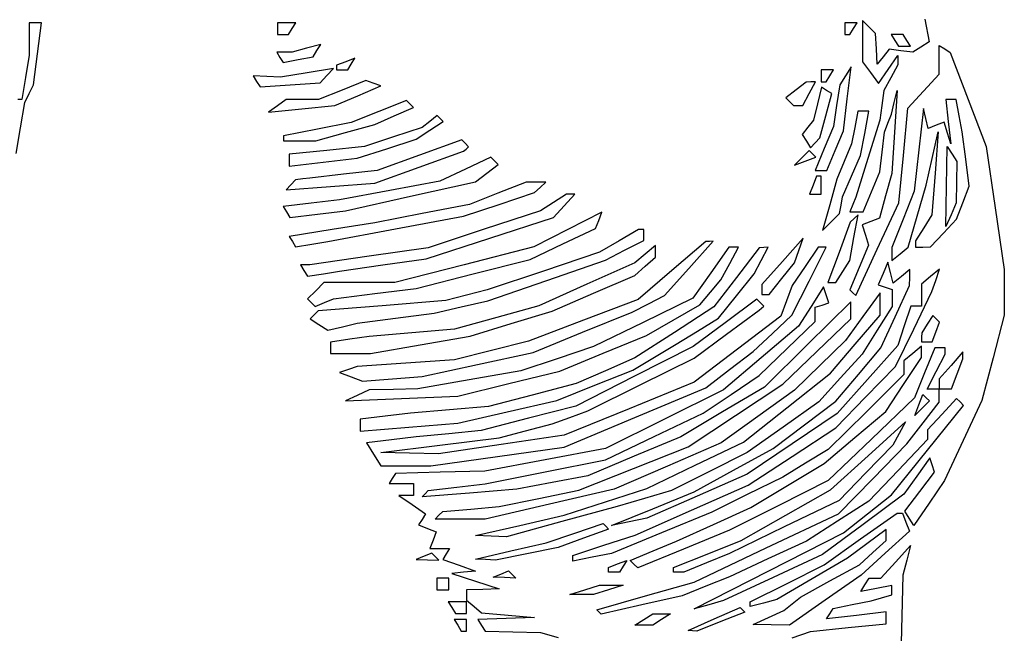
# Model space of a CAD drawing. Extents: x 137 to 489, y 18 to 824.
# Drawn here: x 345.7 to 479, y 104.6 to 187.8 of the extents above; entities that cross this region are included whole.
import ezdxf

# ---------------------------------------------------------------- set-up
doc = ezdxf.new("R2010")
doc.units = 0
doc.layers.add('Vrstva_1', color=7, linetype='CONTINUOUS')

msp = doc.modelspace()

# ---------------------------------------------------------------- linework, layer by layer
at = {"layer": 'Vrstva_1', "color": 7}
for p, q in [((346.959269, 187.408942), (346.950765, 185.208945)), ((347.786816, 187.408942), (346.959269, 187.408942)), ((348.614362, 187.408942), (347.786816, 187.408942)), ((348.079606, 183.208961), (348.614362, 187.408942)), ((381.804236, 187.413165), (380.55702, 187.413165)), ((380.55702, 187.413165), (380.55702, 186.613172)), ((383.051452, 187.413165), (381.804236, 187.413165)), ((382.557005, 186.613172), (383.051452, 187.413165)), ((458.20423, 187.413165), (457.357011, 187.413165)), ((457.357011, 187.413165), (457.357011, 186.613172)), ((459.051449, 187.413165), (458.20423, 187.413165)), ((458.557002, 186.613172), (459.051449, 187.413165)), ((460.645143, 186.847228), (459.765524, 187.726819)), ((459.765524, 187.726819), (459.765524, 184.919726)), ((461.524762, 185.967609), (460.645143, 186.847228)), ((468.199474, 187.90835), (468.776665, 184.831654)), ((380.55702, 186.613172), (380.55702, 185.813178)), ((380.55702, 185.813178), (381.309789, 185.813178)), ((381.309789, 185.813178), (382.062586, 185.813178)), ((382.062586, 185.813178), (382.557005, 186.613172)), ((457.357011, 186.613172), (457.357011, 185.813178)), ((457.357011, 185.813178), (457.709811, 185.813178)), ((457.709811, 185.813178), (458.062583, 185.813178)), ((458.062583, 185.813178), (458.557002, 186.613172)), ((461.645235, 183.874309), (461.524762, 185.967609)), ((464.462589, 185.813178), (463.662595, 185.813178)), ((463.662595, 185.813178), (464.157014, 185.013184)), ((465.262583, 185.813178), (464.462589, 185.813178)), ((465.757002, 185.013184), (465.262583, 185.813178)), ((346.950765, 185.208945), (346.942261, 183.008948)), ((386.407219, 184.465219), (384.482098, 183.950107)), ((385.89395, 183.634724), (386.407219, 184.465219)), ((459.765524, 184.919726), (459.765524, 182.112633)), ((464.157014, 185.013184), (464.651433, 184.213162)), ((464.651433, 184.213162), (465.451427, 184.213162)), ((465.451427, 184.213162), (466.251449, 184.213162)), ((466.251449, 184.213162), (465.757002, 185.013184)), ((467.671181, 184.114658), (466.565726, 183.397691)), ((468.776665, 184.831654), (467.671181, 184.114658)), ((470.165641, 182.370869), (470.165641, 184.301263)), ((470.165641, 184.301263), (470.897575, 183.848882)), ((346.942261, 183.008948), (346.446369, 180.008957)), ((347.54485, 179.008951), (348.079606, 183.208961)), ((381.509802, 183.423685), (380.462598, 183.412346)), ((380.462598, 183.412346), (380.890715, 182.719616)), ((380.890715, 182.719616), (381.318832, 182.026913)), ((382.557005, 183.435024), (381.509802, 183.423685)), ((384.482098, 183.950107), (382.557005, 183.435024)), ((383.349742, 182.415997), (385.380652, 182.804202)), ((385.380652, 182.804202), (385.89395, 183.634724)), ((461.765707, 181.781036), (461.645235, 183.874309)), ((462.565729, 182.80012), (461.765707, 181.781036)), ((463.365723, 183.819203), (462.565729, 182.80012)), ((463.239241, 181.069313), (464.565515, 182.962828)), ((464.96571, 183.608306), (463.365723, 183.819203)), ((464.565515, 182.962828), (464.565515, 182.332233)), ((466.565726, 183.397691), (464.96571, 183.608306)), ((470.897575, 183.848882), (471.629509, 183.396529)), ((471.629509, 183.396529), (474.060472, 177.03051)), ((381.318832, 182.026913), (383.349742, 182.415146)), ((383.349742, 182.415146), (383.349742, 182.415997)), ((389.798561, 182.118416), (388.557014, 181.641997)), ((388.557014, 181.641997), (388.557014, 181.327578)), ((388.557014, 181.327578), (388.557014, 181.013187)), ((391.040107, 182.594835), (389.798561, 182.118416)), ((390.06258, 181.013187), (390.551357, 181.804025)), ((390.551357, 181.804025), (391.040107, 182.594835)), ((458.223364, 181.413241), (457.467392, 180.213222)), ((457.698302, 177.09103), (458.223364, 181.413241)), ((459.765524, 182.112633), (460.83926, 180.64423)), ((464.565515, 181.701638), (463.601792, 179.95422)), ((464.565515, 182.332233), (464.565515, 181.701638)), ((470.165641, 180.440476), (470.165641, 182.370869)), ((346.446369, 180.008957), (345.950504, 177.008967)), ((379.113109, 180.107603), (377.269172, 180.202564)), ((377.269172, 180.202564), (377.731644, 179.454274)), ((380.957017, 180.012643), (379.113109, 180.107603)), ((384.557017, 180.615146), (380.957017, 180.012643)), ((388.157017, 181.217679), (384.557017, 180.615146)), ((386.322661, 179.25874), (387.239839, 180.238195)), ((387.239839, 180.238195), (388.157017, 181.217679)), ((388.557014, 181.013187), (389.309811, 181.013187)), ((389.309811, 181.013187), (390.06258, 181.013187)), ((455.004227, 181.013187), (454.157008, 181.013187)), ((454.157008, 181.013187), (454.157008, 180.213165)), ((454.157008, 180.213165), (454.157008, 179.413172)), ((454.86258, 179.413172), (455.357027, 180.213165)), ((455.851446, 181.013187), (455.004227, 181.013187)), ((455.357027, 180.213165), (455.851446, 181.013187)), ((457.467392, 180.213222), (456.71142, 179.013231)), ((460.83926, 180.64423), (461.912995, 179.175798)), ((461.912995, 179.175798), (463.239241, 181.069313)), ((468.037332, 178.143987), (470.165641, 180.440476)), ((346.944954, 177.808961), (347.54485, 179.008951)), ((377.731644, 179.454274), (378.194145, 178.705956)), ((378.194145, 178.705956), (382.258403, 178.982362)), ((382.258403, 178.982362), (386.322661, 179.25874)), ((392.501934, 179.564854), (389.313298, 178.289036)), ((391.444356, 177.521272), (394.557024, 178.841906)), ((393.529493, 179.20338), (392.501934, 179.564854)), ((394.557024, 178.841906), (393.529493, 179.20338)), ((452.157024, 179.362148), (450.769436, 178.30851)), ((452.785153, 179.38766), (452.157024, 179.362148)), ((452.55702, 177.813184), (453.41331, 179.413172)), ((453.41331, 179.413172), (452.785153, 179.38766)), ((454.203921, 178.678602), (453.670157, 176.445893)), ((454.157008, 179.413172), (454.509808, 179.413172)), ((454.914255, 178.2396), (454.203921, 178.678602)), ((454.509808, 179.413172), (454.86258, 179.413172)), ((456.71142, 179.013231), (456.266296, 176.187713)), ((463.601792, 179.95422), (462.638069, 178.206831)), ((346.345058, 176.608942), (346.944954, 177.808961)), ((389.313298, 178.289036), (386.124633, 177.013162)), ((388.331688, 176.200668), (391.444356, 177.521272)), ((450.769436, 178.30851), (449.381877, 177.254844)), ((451.700731, 176.213169), (452.55702, 177.813184)), ((454.81646, 174.806901), (455.624561, 177.800598)), ((455.624561, 177.800598), (454.914255, 178.2396)), ((462.638069, 178.206831), (462.382101, 176.206819)), ((464.061543, 176.606816), (464.451109, 178.206831)), ((464.451109, 178.206831), (464.084646, 172.606819)), ((465.909024, 175.847499), (468.037332, 178.143987)), ((345.950504, 177.008967), (345.393751, 177.008967)), ((345.772942, 173.156287), (346.345058, 176.608942)), ((380.55702, 176.137994), (379.35703, 175.285502)), ((381.757011, 176.990485), (380.55702, 176.137994)), ((383.940822, 177.001824), (381.757011, 176.990485)), ((383.844359, 175.742164), (388.331688, 176.200668)), ((386.124633, 177.013162), (383.940822, 177.001824)), ((398.031279, 176.87126), (394.294139, 175.382617)), ((398.507471, 176.395068), (398.031279, 176.87126)), ((398.983663, 175.918876), (398.507471, 176.395068)), ((449.381877, 177.254844), (449.902772, 176.73395)), ((449.902772, 176.73395), (450.423666, 176.213055)), ((450.423666, 176.213055), (451.062198, 176.213055)), ((451.062198, 176.213169), (451.700731, 176.213169)), ((451.062198, 176.213055), (451.062198, 176.213169)), ((453.670157, 176.445893), (453.136394, 174.213184)), ((456.266296, 176.187713), (455.8212, 173.362224)), ((457.173269, 172.768847), (457.698302, 177.09103)), ((462.382101, 176.206819), (462.126132, 174.206835)), ((463.67195, 175.006828), (464.061543, 176.606816)), ((471.743745, 177.013956), (471.057619, 177.013956)), ((471.057619, 177.013956), (471.382214, 174.013965)), ((472.429899, 177.013956), (471.743745, 177.013956)), ((472.841972, 174.813959), (472.429899, 177.013956)), ((474.060472, 177.03051), (476.491408, 170.664491)), ((379.35703, 175.285502), (383.844359, 175.743978)), ((383.844359, 175.743978), (383.844359, 175.742164)), ((394.294139, 175.382617), (390.557027, 173.894003)), ((393.757002, 173.637723), (396.370346, 174.778299)), ((396.370346, 174.778299), (398.983663, 175.918876)), ((402.195685, 174.841228), (401.176346, 174.040611)), ((402.601323, 174.435591), (402.195685, 174.841228)), ((454.008331, 171.813175), (454.81646, 174.806901)), ((459.156756, 175.413231), (458.714976, 173.213235)), ((459.892998, 175.413231), (459.156756, 175.413231)), ((460.629269, 175.413231), (459.892998, 175.413231)), ((460.067471, 172.413241), (460.629269, 175.413231)), ((463.21183, 173.806838), (463.67195, 175.006828)), ((465.302891, 169.427169), (465.909024, 175.847499)), ((468.029849, 175.813965), (467.390069, 170.213953)), ((468.343559, 174.458296), (468.029849, 175.813965)), ((473.254072, 172.613962), (472.841972, 174.813959)), ((390.557027, 173.894003), (385.95702, 172.996384)), ((389.757005, 172.53445), (393.757002, 173.637723)), ((401.176346, 174.040611), (400.157008, 173.239994)), ((401.181987, 172.844391), (403.006961, 174.029981)), ((403.006961, 174.029981), (402.601323, 174.435591)), ((453.136394, 174.213184), (452.377843, 173.248214)), ((455.8212, 173.362224), (454.578378, 170.387717)), ((462.126132, 174.206835), (460.498819, 169.006819)), ((462.75171, 172.606819), (463.21183, 173.806838)), ((468.657241, 173.102627), (468.343559, 174.458296)), ((469.737156, 173.517024), (468.657241, 173.102627)), ((470.817071, 173.93142), (469.737156, 173.517024)), ((471.26194, 172.472683), (470.817071, 173.93142)), ((471.382214, 174.013965), (471.706809, 171.013946)), ((345.200825, 169.703631), (345.772942, 173.156287)), ((385.95702, 172.996384), (381.357014, 172.098737)), ((381.357014, 172.098737), (381.357014, 171.755461)), ((385.757008, 171.431178), (389.757005, 172.53445)), ((400.157008, 173.239994), (396.246728, 171.937587)), ((399.357014, 171.658828), (401.181987, 172.844391)), ((452.377843, 173.248214), (451.619263, 172.283272)), ((451.619263, 172.283272), (452.178425, 171.37851)), ((456.054406, 170.091043), (457.173269, 172.768847)), ((458.714976, 173.213235), (458.273169, 171.013238)), ((459.505672, 169.413222), (460.067471, 172.413241)), ((462.425471, 169.90166), (462.75171, 172.606819)), ((464.084646, 172.606819), (463.718154, 167.006835)), ((469.207899, 169.013225), (470.007326, 172.613225)), ((470.007326, 172.613225), (469.589272, 167.013241)), ((471.706809, 171.013946), (471.26194, 172.472683)), ((473.735083, 168.943748), (473.254072, 172.613962)), ((381.357014, 171.755461), (381.357014, 171.412186)), ((381.357014, 171.412186), (383.557011, 171.42069)), ((383.557011, 171.422674), (385.757008, 171.431178)), ((383.557011, 171.42069), (383.557011, 171.422674)), ((392.336447, 170.635181), (387.246728, 170.113748)), ((396.246728, 171.937587), (392.336447, 170.635181)), ((395.357017, 170.352992), (399.357014, 171.658828)), ((405.498274, 171.538639), (399.785669, 169.477994)), ((405.960973, 171.07594), (405.498274, 171.538639)), ((406.423672, 170.613241), (405.960973, 171.07594)), ((452.178425, 171.37851), (452.737616, 170.473776)), ((452.737616, 170.473776), (453.372973, 171.143461)), ((453.372973, 171.143461), (454.008331, 171.813175)), ((458.273169, 171.013238), (457.277499, 168.613228)), ((471.154025, 165.228094), (471.24445, 170.642948)), ((471.24445, 170.642948), (471.888595, 169.628088)), ((476.491408, 170.664491), (477.728532, 162.332986)), ((387.246728, 170.113748), (382.157008, 169.592287)), ((382.157008, 169.592287), (382.157008, 168.792605)), ((391.35702, 169.047156), (395.357017, 170.352992)), ((399.785669, 169.477994), (394.073036, 167.417348)), ((399.757011, 167.840674), (405.75702, 170.001156)), ((405.75702, 170.001156), (406.090346, 170.307184)), ((406.090346, 170.307184), (406.423672, 170.613241)), ((452.530346, 170.10652), (451.543691, 169.112438)), ((452.978192, 169.658674), (452.530346, 170.10652)), ((453.426009, 169.210828), (452.978192, 169.658674)), ((454.578378, 170.387717), (453.335556, 167.413238)), ((454.935543, 167.413238), (456.054406, 170.091043)), ((458.28978, 166.613244), (459.505672, 169.413222)), ((462.099232, 167.196501), (462.425471, 169.90166)), ((464.696759, 163.006838), (465.302891, 169.427169)), ((467.390069, 170.213953), (466.75029, 164.61394)), ((471.888595, 169.628088), (472.53274, 168.613228)), ((382.157008, 168.792605), (382.157008, 167.992951)), ((382.157008, 167.992951), (386.757014, 168.520054)), ((386.757014, 168.520054), (391.35702, 169.047156)), ((409.440529, 169.1964), (405.998759, 167.565628)), ((408.898602, 167.039943), (410.440224, 168.196706)), ((409.940362, 168.696539), (409.440529, 169.1964)), ((410.440224, 168.196706), (409.940362, 168.696539)), ((451.543691, 169.112438), (450.557008, 168.118384)), ((450.557008, 168.118384), (451.991509, 168.66462)), ((451.991509, 168.66462), (453.426009, 169.210828)), ((457.277499, 168.613228), (456.281802, 166.213219)), ((460.498819, 169.006819), (458.871477, 163.806831)), ((468.408444, 165.413225), (469.207899, 169.013225)), ((472.53274, 168.613228), (472.488803, 165.813222)), ((474.216123, 165.273562), (473.735083, 168.943748)), ((389.515039, 166.898324), (384.957014, 166.379301)), ((394.073036, 167.417348), (389.515039, 166.898324)), ((393.757002, 165.680192), (399.757011, 167.840674)), ((405.998759, 167.565628), (402.557017, 165.934885)), ((407.357008, 165.883181), (408.898602, 167.039943)), ((453.335556, 167.413238), (454.13555, 167.413238)), ((454.13555, 167.413238), (454.935543, 167.413238)), ((460.973254, 164.50166), (462.099232, 167.196501)), ((463.718154, 167.006835), (462.899962, 163.965628)), ((469.589272, 167.013241), (469.171219, 161.413228)), ((382.38018, 165.460762), (381.757011, 164.795074)), ((383.00332, 166.12645), (382.38018, 165.460762)), ((383.980167, 166.252876), (383.00332, 166.12645)), ((384.957014, 166.379301), (383.980167, 166.252876)), ((387.75702, 165.237506), (393.757002, 165.680192)), ((402.557017, 165.934885), (395.757014, 164.674375)), ((398.55702, 163.901849), (407.357008, 165.883181)), ((414.216255, 165.813222), (410.38662, 164.305304)), ((415.546639, 165.813222), (414.216255, 165.813222)), ((416.877024, 165.813222), (415.546639, 165.813222)), ((416.117027, 165.111874), (416.877024, 165.813222)), ((453.06771, 165.413225), (452.607222, 164.213235)), ((453.528198, 166.613244), (453.06771, 165.413225)), ((453.842617, 166.613244), (453.528198, 166.613244)), ((454.157008, 166.613244), (453.842617, 166.613244)), ((454.157008, 165.413225), (454.157008, 166.613244)), ((454.157008, 164.213235), (454.157008, 165.413225)), ((456.281802, 166.213219), (455.326696, 162.749225)), ((457.073858, 163.813238), (458.28978, 166.613244)), ((467.176224, 161.222797), (468.408444, 165.413225)), ((472.488803, 165.813222), (472.444866, 163.013244)), ((381.757011, 164.795074), (387.75702, 165.237506)), ((395.757014, 164.674375), (388.957011, 163.413893)), ((410.38662, 164.305304), (406.557014, 162.797357)), ((410.557011, 162.808838), (415.357002, 164.410498)), ((415.357002, 164.410498), (416.117027, 165.111874)), ((419.700728, 164.213235), (417.928876, 163.071694)), ((419.356998, 162.613219), (420.804992, 164.213235)), ((420.25286, 164.213235), (419.700728, 164.213235)), ((420.804992, 164.213235), (420.25286, 164.213235)), ((452.607222, 164.213235), (453.382129, 164.213235)), ((453.382129, 164.213235), (454.157008, 164.213235)), ((459.847276, 161.806819), (460.973254, 164.50166)), ((466.75029, 164.61394), (465.253654, 160.784334)), ((471.0636, 159.813241), (471.154025, 165.228094)), ((473.364482, 163.033569), (474.216123, 165.273562)), ((385.14155, 162.96222), (381.32606, 162.510548)), ((388.957011, 163.413893), (385.14155, 162.96222)), ((389.757005, 161.920545), (398.55702, 163.901849)), ((406.557014, 162.797357), (400.157008, 161.55275)), ((405.75702, 161.207206), (410.557011, 162.808838)), ((417.928876, 163.071694), (416.157024, 161.930183)), ((455.326696, 162.749225), (454.371591, 159.285203)), ((456.663969, 161.577326), (456.868913, 162.695282)), ((456.868913, 162.695282), (457.073858, 163.813238)), ((458.451893, 162.806825), (458.032309, 161.806819)), ((458.871477, 163.806831), (458.451893, 162.806825)), ((461.772482, 156.732208), (464.696759, 163.006838)), ((462.899962, 163.965628), (462.08177, 160.924422)), ((472.444866, 163.013244), (471.754403, 161.413228)), ((472.512813, 160.793546), (473.364482, 163.033569)), ((381.32606, 162.510548), (381.776343, 161.781959)), ((381.776343, 161.781959), (382.226627, 161.053398)), ((382.226627, 161.053398), (385.99183, 161.486957)), ((385.99183, 161.486957), (389.757005, 161.920545)), ((400.157008, 161.55275), (393.757002, 160.308113)), ((416.157024, 161.930183), (408.557027, 159.431981)), ((417.909005, 161.013203), (419.356998, 162.613219)), ((424.483058, 161.751317), (419.869446, 159.406866)), ((424.059364, 160.647222), (424.483058, 161.751317)), ((455.517921, 160.431279), (456.663969, 161.577326)), ((458.032309, 161.806819), (458.939792, 161.806819)), ((458.608422, 158.314734), (459.169257, 161.413228)), ((459.169257, 161.413228), (458.631241, 160.914671)), ((458.939792, 161.806819), (459.847276, 161.806819)), ((469.171219, 161.413228), (468.06412, 159.641376)), ((471.754091, 161.413228), (471.0636, 159.813241)), ((471.754403, 161.413228), (471.754091, 161.413228)), ((477.728532, 162.332986), (478.965628, 154.00148)), ((393.757002, 160.308113), (387.954709, 159.387987)), ((396.557008, 159.497036), (405.75702, 161.207206)), ((409.304608, 158.231565), (417.909005, 161.013203)), ((423.635669, 159.543099), (424.059364, 160.647222)), ((454.371591, 159.285203), (455.517921, 160.431279)), ((458.093225, 160.416113), (456.594094, 156.314665)), ((458.631241, 160.914671), (458.093225, 160.416113)), ((460.899865, 160.470879), (459.717959, 160.017335)), ((459.717959, 160.017335), (460.154806, 158.640945)), ((462.08177, 160.924422), (460.899865, 160.470879)), ((465.253654, 160.784334), (463.757017, 156.954728)), ((465.944003, 157.032369), (467.176224, 161.222797)), ((470.734923, 158.917578), (472.512813, 160.793546)), ((387.954709, 159.387987), (382.152416, 158.46789)), ((387.357024, 157.786866), (396.557008, 159.497036)), ((408.557027, 159.431981), (400.957002, 156.933808)), ((419.869446, 159.406866), (415.255833, 157.062387)), ((419.210135, 157.447701), (423.635669, 159.543099)), ((429.448479, 159.413244), (426.802734, 157.865102)), ((429.802753, 159.413244), (429.448479, 159.413244)), ((430.157027, 159.413244), (429.802753, 159.413244)), ((430.157027, 158.671814), (430.157027, 159.413244)), ((430.157027, 157.930413), (430.157027, 158.671814)), ((460.154806, 158.640945), (460.591654, 157.264526)), ((468.06412, 159.641376), (466.95702, 157.869524)), ((468.957005, 157.041581), (470.734923, 158.917578)), ((382.152416, 158.46789), (382.585748, 157.766769)), ((382.585748, 157.766769), (383.019052, 157.065647)), ((383.019052, 157.065647), (385.188038, 157.426243)), ((385.188038, 157.426243), (387.357024, 157.786866)), ((400.700211, 155.449956), (409.304608, 158.231565)), ((414.784602, 155.352302), (419.210135, 157.447701)), ((426.802734, 157.865102), (424.157017, 156.316989)), ((427.557005, 156.586649), (430.157027, 157.930413)), ((438.557017, 157.79622), (433.971666, 153.871115)), ((436.247887, 154.137798), (439.538769, 157.813228)), ((439.047893, 157.804724), (438.557017, 157.79622)), ((439.538769, 157.813228), (439.047893, 157.804724)), ((451.743307, 158.213225), (448.950161, 155.07995)), ((451.150157, 156.561902), (451.743307, 158.213225)), ((458.047559, 155.216268), (458.608422, 158.314734)), ((466.95702, 157.869524), (466.95702, 157.44138)), ((466.95702, 157.44138), (466.95702, 157.013235)), ((400.957002, 156.933808), (392.957008, 155.788186)), ((415.255833, 157.062387), (405.852378, 154.63783)), ((424.157017, 156.316989), (416.55702, 153.768274)), ((424.957011, 155.242885), (427.557005, 156.586649)), ((430.357011, 156.081798), (428.957008, 154.902359)), ((431.757014, 157.261209), (430.357011, 156.081798)), ((431.757014, 156.461216), (431.757014, 157.261209)), ((431.757014, 155.661222), (431.757014, 156.461216)), ((441.665008, 157.013235), (439.226447, 153.553606)), ((442.331546, 157.013235), (441.665008, 157.013235)), ((441.80297, 154.813238), (442.998113, 157.013235)), ((442.998113, 157.013235), (442.331546, 157.013235)), ((445.757017, 156.921959), (442.706513, 152.918731)), ((446.385146, 156.967597), (445.757017, 156.921959)), ((446.055307, 155.213235), (447.013304, 157.013235)), ((447.013304, 157.013235), (446.385146, 156.967597)), ((450.557008, 154.910551), (451.150157, 156.561902)), ((453.757011, 157.001896), (452.003471, 154.407373)), ((452.524139, 152.400189), (454.829301, 157.013235)), ((454.293156, 157.007565), (453.757011, 157.001896)), ((454.829301, 157.013235), (454.293156, 157.007565)), ((456.594094, 156.314665), (455.094964, 152.213244)), ((458.848233, 150.457578), (461.772482, 156.732208)), ((460.591654, 157.264526), (459.331795, 154.2492)), ((463.757017, 156.954728), (463.757017, 156.086391)), ((463.757017, 155.218054), (464.85051, 156.125565)), ((463.757017, 156.086391), (463.757017, 155.218054)), ((464.85051, 156.124828), (465.944003, 157.032369)), ((464.85051, 156.125565), (464.85051, 156.124828)), ((466.95702, 157.013235), (467.957027, 157.027408)), ((467.957027, 157.027408), (468.957005, 157.041581)), ((384.957014, 154.642535), (384.309808, 154.628362)), ((392.957008, 155.788186), (384.957014, 154.642535)), ((394.828611, 154.614671), (400.700211, 155.449956)), ((405.852378, 154.63783), (396.448894, 152.213244)), ((407.070794, 153.393307), (414.784602, 155.352302)), ((417.008438, 152.498154), (424.957011, 155.242885)), ((428.957008, 154.902359), (422.451439, 151.986756)), ((430.357011, 154.430277), (431.757014, 155.661222)), ((440.607855, 152.613241), (441.80297, 154.813238)), ((445.09731, 153.413235), (446.055307, 155.213235)), ((448.950161, 155.07995), (446.157014, 151.946646)), ((448.841877, 152.76189), (450.557008, 154.910551)), ((457.109858, 153.714756), (458.047559, 155.216268)), ((463.213672, 155.006816), (462.545943, 153.454791)), ((463.556721, 153.56435), (463.213672, 155.006816)), ((384.309808, 154.628362), (383.662602, 154.614189)), ((383.662602, 154.614189), (384.140835, 153.840387)), ((384.140835, 153.840387), (384.619068, 153.066614)), ((384.619068, 153.066614), (386.788025, 153.423496)), ((386.788025, 153.422532), (388.957011, 153.779414)), ((386.788025, 153.423496), (386.788025, 153.422532)), ((388.957011, 153.779414), (394.828611, 154.614671)), ((399.357014, 151.434312), (407.070794, 153.393307)), ((416.55702, 153.768274), (408.957024, 151.219559)), ((428.957008, 153.199361), (430.357011, 154.430277)), ((433.971666, 153.871115), (429.386343, 149.946009)), ((432.957005, 150.46234), (436.247887, 154.137798)), ((439.226447, 153.553606), (436.787858, 150.093978)), ((442.693304, 150.413272), (445.09731, 153.413235)), ((452.003471, 154.407373), (450.249959, 151.812822)), ((456.172129, 152.213244), (457.109858, 153.714756)), ((459.331795, 154.2492), (458.071909, 151.233902)), ((462.545943, 153.454791), (461.878214, 151.902765)), ((463.899742, 152.121855), (463.556721, 153.56435)), ((466.166069, 154.002728), (465.032891, 153.062306)), ((466.157565, 152.904784), (466.166069, 154.002728)), ((470.201329, 154.033143), (468.983027, 153.022025)), ((469.686784, 152.519981), (470.201329, 154.033143)), ((478.965628, 154.00148), (478.951455, 150.904148)), ((386.842734, 152.213244), (385.737959, 151.108469)), ((391.645814, 152.213244), (386.842734, 152.213244)), ((396.448894, 152.213244), (391.645814, 152.213244)), ((409.059836, 149.753395), (417.008438, 152.498154)), ((422.451439, 151.986756), (415.945843, 149.071181)), ((423.357024, 150.78342), (428.957008, 153.199361)), ((439.182425, 150.916224), (440.607855, 152.613241)), ((442.706513, 152.918731), (439.656038, 148.915502)), ((447.126746, 150.613228), (448.841877, 152.76189)), ((450.219005, 147.787172), (452.524139, 152.400189)), ((455.094964, 152.213244), (455.633546, 152.213244)), ((455.633546, 152.213244), (456.172129, 152.213244)), ((465.032891, 153.062306), (463.899742, 152.121855)), ((466.149061, 151.806813), (466.157565, 152.904784)), ((468.983027, 153.022025), (467.764696, 152.010907)), ((467.764696, 152.010907), (467.764696, 150.508885)), ((469.172239, 151.006819), (469.686784, 152.519981)), ((385.737959, 151.108469), (384.633213, 150.003723)), ((388.157017, 150.040545), (393.757002, 150.737443)), ((393.757002, 150.737443), (399.357014, 151.434312)), ((408.957024, 151.219559), (406.157017, 150.498737)), ((417.757011, 148.367509), (423.357024, 150.78342)), ((437.757024, 149.219206), (439.182425, 150.916224)), ((446.157014, 151.946646), (446.157014, 151.279937)), ((446.157014, 151.279937), (446.157014, 150.613228)), ((450.249959, 151.812822), (449.476866, 149.753764)), ((454.483304, 151.658079), (452.795754, 148.992775)), ((454.845175, 150.572438), (454.483304, 151.658079)), ((458.071909, 151.233902), (458.460057, 150.845726)), ((458.460057, 150.845726), (458.848233, 150.457578)), ((462.167065, 150.84686), (459.821339, 147.608674)), ((461.878214, 151.902765), (462.822123, 151.588148)), ((462.161395, 149.326809), (462.167065, 150.84686)), ((462.822123, 151.588148), (463.76606, 151.273502)), ((463.76606, 151.273502), (463.76606, 150.124252)), ((464.189953, 147.598753), (466.149061, 151.806813)), ((466.695354, 145.934079), (469.172239, 151.006819)), ((478.951455, 150.904148), (478.937282, 147.806816)), ((384.633213, 150.003723), (385.153313, 149.483594)), ((385.153313, 149.483594), (385.673443, 148.963465)), ((385.673443, 148.963465), (386.915244, 149.502019)), ((386.915244, 149.502019), (388.157017, 150.040545)), ((403.357011, 149.777915), (394.711937, 149.083824)), ((406.157017, 150.498737), (403.357011, 149.777915)), ((405.408444, 148.92395), (409.059836, 149.753395)), ((429.386343, 149.946009), (421.971676, 147.113972)), ((428.600211, 148.194482), (430.778608, 149.328425)), ((436.787858, 150.093978), (430.072441, 146.821748)), ((430.778608, 149.328425), (432.957005, 150.46234)), ((440.289298, 147.41331), (442.693304, 150.413272)), ((445.481348, 149.955392), (441.164154, 146.766076)), ((445.952523, 149.484217), (445.481348, 149.955392)), ((446.423669, 149.013043), (445.952523, 149.484217)), ((446.157014, 150.613228), (446.64188, 150.613228)), ((446.64188, 150.613228), (447.126746, 150.613228)), ((449.476866, 149.753764), (448.703802, 147.694706)), ((458.167068, 149.601231), (452.322652, 143.832161)), ((454.287061, 149.180117), (455.207074, 149.486797)), ((455.207074, 149.486797), (454.845175, 150.572438)), ((458.167068, 148.452038), (458.167068, 149.601231)), ((462.155726, 147.806787), (462.161395, 149.326809)), ((463.76606, 150.124252), (463.76606, 148.97503)), ((467.764696, 150.508885), (467.764696, 149.006835)), ((386.066835, 148.389732), (385.535083, 147.857981)), ((394.711937, 149.083824), (386.066835, 148.389732)), ((396.557008, 147.406167), (401.757024, 148.094504)), ((401.757024, 148.094504), (405.408444, 148.92395)), ((415.945843, 149.071181), (410.237291, 147.48925)), ((412.193934, 146.666013), (417.757011, 148.367509)), ((421.877707, 145.484334), (428.600211, 148.194482)), ((434.133468, 147.143594), (437.757024, 149.219206)), ((439.656038, 148.915502), (434.306523, 145.474072)), ((441.357024, 145.228195), (445.757017, 148.469924)), ((445.757017, 148.469924), (446.090343, 148.741483)), ((446.090343, 148.741483), (446.423669, 149.013043)), ((452.795754, 148.992775), (451.108176, 146.327471)), ((453.367077, 148.873465), (454.287061, 149.180117)), ((453.367077, 147.910054), (453.367077, 148.873465)), ((458.167068, 147.302844), (458.167068, 148.452038)), ((463.76606, 148.97503), (461.737587, 145.761704)), ((466.288781, 149.006835), (465.411912, 146.349893)), ((467.026753, 149.006835), (466.288781, 149.006835)), ((467.764696, 149.006835), (467.026753, 149.006835)), ((385.535083, 147.857981), (385.003361, 147.32623)), ((385.003361, 147.32623), (386.180192, 146.550784)), ((389.357008, 146.246598), (391.35702, 146.71783)), ((391.35702, 146.71783), (396.557008, 147.406167)), ((410.237291, 147.48925), (404.52874, 145.90732)), ((406.630828, 144.964545), (412.193934, 146.666013)), ((421.971676, 147.113972), (414.557008, 144.281962)), ((430.072441, 146.821748), (423.357024, 143.549518)), ((430.509912, 145.068009), (434.133468, 147.143594)), ((441.164154, 146.766076), (436.846932, 143.576759)), ((437.423159, 145.642224), (440.289298, 147.41331)), ((448.703802, 147.694706), (442.830387, 143.209956)), ((447.588, 145.339739), (450.219005, 147.787172)), ((449.567065, 143.289014), (453.367077, 146.946643)), ((453.367077, 146.946643), (453.367077, 147.910054)), ((453.567061, 142.892135), (458.167068, 147.302844)), ((459.821339, 147.608674), (457.475613, 144.370488)), ((458.792504, 143.882589), (462.155726, 147.806787)), ((462.230816, 143.390665), (464.189953, 147.598753)), ((469.270006, 147.766904), (468.52577, 146.590072)), ((469.732337, 147.304573), (469.270006, 147.766904)), ((469.690243, 145.527732), (470.194668, 146.842243)), ((470.194668, 146.842243), (469.732337, 147.304573)), ((478.937282, 147.806816), (477.436082, 142.02754)), ((386.180192, 146.550784), (387.357024, 145.775367)), ((387.357024, 145.775367), (389.357008, 146.246598)), ((398.74286, 145.423417), (392.957008, 144.939487)), ((404.52874, 145.90732), (398.74286, 145.423417)), ((415.155203, 142.774186), (421.877707, 145.484334)), ((434.306523, 145.474072), (428.957008, 142.032614)), ((434.55702, 143.871109), (437.423159, 145.642224)), ((444.957024, 142.892277), (447.588, 145.339739)), ((451.108176, 146.327471), (446.037619, 142.014614)), ((461.737587, 145.761704), (459.709087, 142.548378)), ((464.218469, 140.86131), (466.695354, 145.934079)), ((465.411912, 146.349893), (464.535043, 143.692951)), ((467.781506, 145.413241), (467.770167, 144.813231)), ((468.52577, 146.590072), (467.781506, 145.413241)), ((469.185817, 144.213222), (469.690243, 145.527732)), ((390.357014, 144.540113), (387.75702, 144.14074)), ((387.75702, 144.14074), (387.75702, 143.376973)), ((392.957008, 144.939487), (390.357014, 144.540113)), ((399.889134, 143.788876), (406.630828, 144.964545)), ((414.557008, 144.281962), (409.53977, 143.019836)), ((424.64554, 142.649745), (430.509912, 145.068009)), ((436.957002, 141.986438), (441.357024, 145.228195)), ((457.475613, 144.370488), (454.021342, 141.01492)), ((467.770167, 144.813231), (467.758828, 144.213222)), ((467.758828, 144.213222), (468.47143, 144.213222)), ((468.47143, 144.213222), (469.185817, 144.213222)), ((387.75702, 143.376973), (387.75702, 142.613235)), ((393.147439, 142.613235), (399.889134, 143.788876)), ((409.53977, 143.019836), (404.522532, 141.75771)), ((407.656091, 141.129865), (415.155203, 142.774186)), ((423.357024, 143.549518), (418.434548, 141.898989)), ((418.781169, 140.231452), (424.64554, 142.649745)), ((436.846932, 143.576759), (428.901987, 139.53685)), ((431.607742, 142.11737), (434.55702, 143.871109)), ((442.830387, 143.209956), (436.957002, 138.725206)), ((441.745455, 140.434781), (444.957024, 142.892277)), ((445.767052, 139.631386), (449.567065, 143.289014)), ((452.322652, 143.832161), (446.478236, 138.06309)), ((448.967055, 138.481427), (453.567061, 142.892135)), ((455.429254, 139.958391), (458.792504, 143.882589)), ((459.202677, 139.768016), (462.230816, 143.390665)), ((464.535043, 143.692951), (460.443855, 139.102724)), ((467.764696, 143.602753), (466.564706, 142.606828)), ((467.764696, 142.841934), (467.764696, 143.602753)), ((467.764696, 142.081143), (467.764696, 142.841934)), ((469.538419, 143.406822), (468.179348, 140.010151)), ((470.251559, 143.406822), (469.538419, 143.406822)), ((470.964699, 143.406822), (470.251559, 143.406822)), ((470.964699, 142.967112), (470.964699, 143.406822)), ((470.964699, 142.527373), (470.964699, 142.967112)), ((473.357027, 142.858063), (471.757011, 141.013247)), ((473.357027, 142.38771), (473.357027, 142.858063)), ((387.75702, 142.613235), (390.45223, 142.613235)), ((390.45223, 142.613235), (393.147439, 142.613235)), ((397.939776, 141.316809), (391.35702, 140.875909)), ((404.522532, 141.75771), (397.939776, 141.316809)), ((418.434548, 141.898989), (413.512044, 140.24846)), ((428.957008, 142.032614), (424.968718, 140.284545)), ((428.658463, 140.363603), (431.607742, 142.11737)), ((429.757002, 138.416173), (436.957002, 141.986438)), ((446.037619, 142.014614), (440.967061, 137.701786)), ((459.709087, 142.548378), (456.778375, 139.304409)), ((465.339317, 138.419461), (467.764696, 142.081143)), ((466.564706, 142.606828), (465.364715, 141.610904)), ((465.364715, 141.610904), (465.364715, 140.685761)), ((469.744157, 140.167106), (470.964699, 142.527373)), ((472.576819, 139.865301), (473.357027, 141.917386)), ((473.357027, 141.917386), (473.357027, 142.38771)), ((477.436082, 142.02754), (475.93491, 136.248265)), ((390.157002, 140.457317), (388.957011, 140.038696)), ((388.957011, 140.038696), (390.518362, 139.457509)), ((391.35702, 140.875909), (390.157002, 140.457317)), ((400.157008, 139.485543), (407.656091, 141.129865)), ((413.512044, 140.24846), (406.529745, 139.030838)), ((411.869083, 138.543959), (418.781169, 140.231452)), ((424.968718, 140.284545), (420.980428, 138.536476)), ((423.516813, 138.306643), (428.658463, 140.363603)), ((438.533887, 137.977257), (441.745455, 140.434781)), ((454.021342, 141.01492), (450.567071, 137.659323)), ((460.1916, 136.710482), (464.218469, 140.86131)), ((465.364715, 140.685761), (465.364715, 139.760589)), ((468.179348, 140.010151), (466.820277, 136.61348)), ((468.523616, 137.806838), (469.744157, 140.167106)), ((471.757011, 141.013247), (470.157024, 139.168403)), ((390.518362, 139.457509), (392.079685, 138.876321)), ((392.079685, 138.876321), (396.118346, 139.179543)), ((396.118346, 139.182321), (400.157008, 139.485543)), ((396.118346, 139.179543), (396.118346, 139.182321)), ((406.529745, 139.030838), (399.547417, 137.813244)), ((428.901987, 139.53685), (420.957014, 135.49697)), ((436.957002, 138.725206), (428.157014, 135.131386)), ((441.97458, 137.085817), (445.767052, 139.631386)), ((449.538123, 135.276945), (455.429254, 139.958391)), ((456.778375, 139.304409), (453.847635, 136.060441)), ((456.17451, 136.145367), (459.202677, 139.768016)), ((460.443855, 139.102724), (456.352639, 134.512498)), ((465.364715, 139.760589), (460.244296, 134.685723)), ((470.157024, 139.168403), (470.157024, 138.490838)), ((471.796611, 137.813244), (472.576819, 139.865301)), ((392.957008, 137.700992), (391.35702, 136.950406)), ((396.252227, 137.757118), (392.957008, 137.700992)), ((399.547417, 137.813244), (396.252227, 137.757118)), ((404.957027, 136.856466), (411.869083, 138.543959)), ((420.980428, 138.536476), (415.06098, 136.986038)), ((418.375162, 136.249654), (423.516813, 138.306643)), ((422.557002, 134.845937), (429.757002, 138.416173)), ((428.945443, 133.949622), (438.533887, 137.977257)), ((440.967061, 137.701786), (432.967068, 133.734274)), ((446.478236, 138.06309), (440.821672, 134.702617)), ((442.567077, 134.237254), (448.967055, 138.481427)), ((450.567071, 137.659323), (445.604173, 134.089313)), ((462.913937, 134.757808), (465.339317, 138.419461)), ((469.344161, 137.806838), (468.523616, 137.806838)), ((470.164706, 137.806838), (469.344161, 137.806838)), ((470.157024, 138.490838), (470.157024, 137.813244)), ((470.157024, 137.813244), (470.976803, 137.813244)), ((470.164706, 136.916617), (470.164706, 137.806838)), ((470.976803, 137.813244), (471.796611, 137.813244)), ((391.35702, 136.950406), (389.757005, 136.19982)), ((389.757005, 136.19982), (397.357002, 136.528243)), ((397.357002, 136.528044), (404.957027, 136.856466)), ((397.357002, 136.528243), (397.357002, 136.528044)), ((415.06098, 136.986038), (409.141502, 135.435572)), ((411.666066, 134.719512), (418.375162, 136.249654)), ((438.182107, 134.540277), (441.97458, 137.085817)), ((453.847635, 136.060441), (449.006854, 132.627969)), ((451.91571, 132.960444), (456.17451, 136.145367)), ((456.164702, 132.559625), (460.1916, 136.710482)), ((466.820277, 136.61348), (460.973027, 131.010151)), ((467.408381, 135.647093), (467.954617, 137.081594)), ((468.85028, 136.185931), (467.856227, 135.199247)), ((467.954617, 137.081594), (468.402463, 136.633748)), ((467.964709, 133.211197), (470.164706, 136.026425)), ((468.402463, 136.633748), (468.85028, 136.185931)), ((470.164706, 136.026425), (470.164706, 136.916617)), ((472.508419, 136.529773), (470.536554, 134.403222)), ((472.97486, 136.063361), (472.508419, 136.529773)), ((473.441272, 135.59692), (472.97486, 136.063361)), ((475.93491, 136.248265), (473.408079, 130.827543)), ((403.849247, 134.988718), (398.55702, 134.541836)), ((409.141502, 135.435572), (403.849247, 134.988718)), ((404.957027, 133.189342), (411.666066, 134.719512)), ((420.957014, 135.49697), (414.557008, 133.840233)), ((428.157014, 135.131386), (419.357027, 131.537565)), ((420.15702, 133.966913), (422.557002, 134.845937)), ((440.821672, 134.702617), (435.165109, 131.342088)), ((443.646992, 130.595471), (449.538123, 135.276945)), ((460.244296, 134.685723), (455.123906, 129.610828)), ((458.739326, 131.23063), (462.913937, 134.757808)), ((466.862173, 134.212592), (467.408381, 135.647093)), ((467.856227, 135.199247), (466.862173, 134.212592)), ((468.57308, 129.545405), (473.441272, 135.59692)), ((395.157005, 134.128431), (391.757017, 133.715055)), ((391.757017, 133.715055), (391.757017, 132.90908)), ((398.55702, 134.541836), (395.157005, 134.128431)), ((414.557008, 133.840233), (408.157002, 132.183524)), ((417.757011, 133.08789), (420.15702, 133.966913)), ((419.357027, 129.921987), (428.945443, 133.949622)), ((432.967068, 133.734274), (424.967074, 129.766734)), ((431.574605, 131.384126), (438.182107, 134.540277)), ((436.167071, 129.99308), (442.567077, 134.237254)), ((445.604173, 134.089313), (440.641304, 130.519304)), ((456.352639, 134.512498), (450.258661, 130.397924)), ((460.51869, 128.768145), (465.605518, 133.371468)), ((465.605518, 133.371468), (464.733893, 131.791918)), ((470.536554, 134.403222), (468.56469, 132.276671)), ((391.757017, 132.90908), (391.757017, 132.103134)), ((391.757017, 132.103134), (398.357008, 132.646309)), ((398.357008, 132.646309), (404.957027, 133.189342)), ((408.157002, 132.183524), (403.757008, 131.761474)), ((410.557011, 131.176346), (414.157011, 132.132132)), ((414.157011, 132.132132), (417.757011, 133.08789)), ((449.006854, 132.627969), (444.166072, 129.195468)), ((447.65691, 129.775521), (451.91571, 132.960444)), ((450.231307, 128.678343), (456.164702, 132.559625)), ((465.764712, 130.39594), (467.964709, 133.211197)), ((468.56469, 132.276671), (468.56469, 131.616652)), ((395.978797, 130.930498), (392.600608, 130.521543)), ((399.357014, 131.339424), (395.978797, 130.930498)), ((403.757008, 131.761474), (399.357014, 131.339424)), ((402.557017, 130.184447), (410.557011, 131.176346)), ((419.357027, 131.537565), (410.854337, 130.275184)), ((424.967074, 128.228003), (431.574605, 131.384126)), ((435.165109, 131.342088), (428.866101, 128.702721)), ((454.564715, 127.703452), (458.739326, 131.23063)), ((460.973027, 131.010151), (455.125805, 125.406822)), ((464.733893, 131.791918), (463.862239, 130.212369)), ((468.56469, 130.956661), (464.586491, 126.785735)), ((468.56469, 131.616652), (468.56469, 130.956661)), ((473.408079, 130.827543), (470.881247, 125.406822)), ((392.600608, 130.521543), (393.571247, 128.967307)), ((394.557024, 129.192548), (402.557017, 130.184447)), ((410.854337, 130.275184), (402.351676, 129.012831)), ((410.329502, 128.6676), (419.357027, 129.921987)), ((424.967074, 129.766734), (416.792721, 128.229449)), ((428.752942, 127.05395), (436.167071, 129.99308)), ((440.641304, 130.519304), (433.384299, 127.37177)), ((437.106529, 127.47515), (443.646992, 130.595471)), ((442.310797, 126.833244), (447.65691, 129.775521)), ((450.258661, 130.397924), (444.164712, 126.28338)), ((455.123906, 129.610828), (452.04429, 127.747474)), ((463.862239, 130.212369), (460.225928, 126.458447)), ((461.145317, 125.653918), (465.764712, 130.39594)), ((463.704888, 123.49389), (468.57308, 129.545405)), ((393.571247, 128.967307), (394.541887, 127.413043)), ((398.45435, 129.10269), (394.557024, 129.192548)), ((402.351676, 129.012831), (398.45435, 129.10269)), ((401.302006, 127.413241), (410.329502, 128.6676)), ((416.792721, 128.229449), (408.618369, 126.692192)), ((416.824157, 126.607748), (424.967074, 128.228003)), ((428.866101, 128.702721), (422.567065, 126.063326)), ((444.166072, 129.195468), (439.028702, 126.620306)), ((444.297883, 124.797061), (450.231307, 128.678343)), ((455.431861, 124.164822), (460.51869, 128.768145)), ((468.871909, 128.485247), (467.117121, 126.020891)), ((469.193556, 127.52022), (468.871909, 128.485247)), ((394.541887, 127.413043), (397.921946, 127.413043)), ((397.921946, 127.413241), (401.302006, 127.413241)), ((397.921946, 127.413043), (397.921946, 127.413241)), ((408.618369, 126.692192), (402.567335, 126.532035)), ((421.338841, 124.114819), (428.752942, 127.05395)), ((433.384299, 127.37177), (426.127294, 124.224236)), ((430.566066, 124.3548), (437.106529, 127.47515)), ((436.964712, 123.890967), (442.310797, 126.833244)), ((452.04429, 127.747474), (448.964702, 125.88412)), ((449.615027, 124.727783), (454.564715, 127.703452)), ((464.586491, 126.785735), (460.608293, 122.614838)), ((469.515232, 126.555222), (469.193556, 127.52022)), ((396.094479, 125.689323), (395.672655, 125.006797)), ((396.516302, 126.371877), (396.094479, 125.689323)), ((402.567335, 126.532035), (396.516302, 126.371877)), ((408.681213, 124.987521), (416.824157, 126.607748)), ((422.567065, 126.063326), (417.767074, 125.160718)), ((439.028702, 126.620306), (433.891361, 124.045115)), ((444.164712, 126.28338), (437.364709, 123.296485)), ((448.964702, 125.88412), (444.164712, 123.511521)), ((455.125805, 125.406822), (448.445254, 122.048872)), ((456.525921, 120.911896), (461.145317, 125.653918)), ((460.225928, 126.458447), (456.589616, 122.704526)), ((467.117121, 126.020891), (465.362362, 123.556535)), ((467.506148, 123.921156), (469.515232, 126.555222)), ((470.881247, 125.406822), (468.790923, 122.373269)), ((395.672655, 125.006797), (397.319839, 125.006797)), ((397.319839, 125.006797), (398.967052, 125.006797)), ((398.967052, 125.006797), (398.967052, 124.206775)), ((398.967052, 124.206775), (398.967052, 123.406781)), ((400.570923, 123.636217), (400.974775, 124.081172)), ((400.974775, 124.081172), (404.827994, 124.534318)), ((404.827994, 124.534318), (408.681213, 124.987521)), ((412.967055, 124.258139), (406.567077, 123.724715)), ((417.767074, 125.160718), (412.967055, 124.258139)), ((415.952957, 122.996665), (421.338841, 124.114819)), ((426.127294, 124.224236), (417.404976, 122.215521)), ((424.966054, 122.544425), (430.566066, 124.3548)), ((433.891361, 124.045115), (430.228715, 122.983002)), ((436.631301, 121.415924), (444.297883, 124.797061)), ((444.665339, 121.752113), (449.615027, 124.727783)), ((449.394463, 120.725263), (455.431861, 124.164822)), ((397.989071, 123.406781), (397.011061, 123.406781)), ((397.011061, 123.406781), (398.802444, 122.152054)), ((398.967052, 123.406781), (397.989071, 123.406781)), ((406.567077, 123.724715), (400.167071, 123.191263)), ((400.167071, 123.191263), (400.570923, 123.636217)), ((410.567074, 121.878482), (415.952957, 122.996665)), ((430.228715, 122.983002), (426.566069, 121.920917)), ((437.364709, 123.296485), (430.564706, 120.309591)), ((431.364699, 121.606129), (436.964712, 123.890967)), ((444.164712, 123.511521), (439.364693, 121.138923)), ((456.589616, 122.704526), (449.173332, 119.125616)), ((465.362362, 123.556535), (459.850932, 119.470734)), ((460.451367, 120.917055), (463.704888, 123.49389)), ((465.497065, 121.287118), (467.506148, 123.921156)), ((398.802444, 122.152054), (400.593827, 120.897326)), ((402.924614, 121.23102), (406.745858, 121.554765)), ((406.745858, 121.554765), (410.567074, 121.878482)), ((417.404976, 122.215521), (408.68263, 120.206778)), ((426.566069, 121.920917), (419.077616, 119.863871)), ((419.366069, 120.734022), (424.966054, 122.544425)), ((425.764715, 119.32132), (431.364699, 121.606129)), ((428.964718, 118.034787), (436.631301, 121.415924)), ((439.61502, 119.468041), (444.665339, 121.752113)), ((448.445254, 122.048872), (441.764702, 118.690894)), ((460.608293, 122.614838), (456.386485, 119.915433)), ((468.790923, 122.373269), (466.700598, 119.339717)), ((400.129739, 120.1464), (399.66565, 119.395474)), ((400.593827, 120.897326), (400.129739, 120.1464)), ((401.9004, 120.206778), (402.412507, 120.718913)), ((405.291515, 120.206778), (401.9004, 120.206778)), ((402.412507, 120.718913), (402.924614, 121.23102)), ((408.68263, 120.206778), (405.291515, 120.206778)), ((413.36606, 119.342976), (419.366069, 120.734022)), ((430.564706, 120.309591), (428.164696, 119.815455)), ((439.364693, 121.138923), (432.564718, 118.347279)), ((443.357036, 117.285704), (449.394463, 120.725263)), ((446.745317, 116.291169), (456.525921, 120.911896)), ((457.197874, 118.340249), (460.451367, 120.917055)), ((459.5004, 117.506494), (464.443767, 121.012186)), ((464.443767, 121.012186), (464.814822, 121.012186)), ((464.814822, 121.012186), (465.185849, 121.012186)), ((465.185849, 121.012186), (465.653395, 119.793798)), ((466.098832, 120.313417), (465.497065, 121.287118)), ((466.700598, 119.339717), (466.098832, 120.313417)), ((399.66565, 119.395474), (400.865839, 118.934929)), ((400.865839, 118.934929), (402.066028, 118.474384)), ((407.366079, 117.951959), (413.36606, 119.342976)), ((419.077616, 119.863871), (411.589191, 117.806825)), ((420.796006, 118.289424), (424.634995, 119.601156)), ((425.392724, 118.843427), (421.974879, 117.58989)), ((424.634995, 119.601156), (425.013846, 119.222306)), ((425.013846, 119.222306), (425.392724, 118.843427)), ((428.164696, 119.815455), (425.764715, 119.32132)), ((434.564702, 117.183997), (439.61502, 119.468041)), ((441.764702, 118.690894), (435.547077, 116.133137)), ((449.173332, 119.125616), (441.757049, 115.546706)), ((456.386485, 119.915433), (452.164706, 117.216057)), ((459.850932, 119.470734), (454.339474, 115.384932)), ((462.957052, 118.802069), (460.35703, 116.842592)), ((462.957052, 118.04658), (462.957052, 118.802069)), ((465.653395, 119.793798), (466.120942, 118.575383)), ((401.630967, 117.340583), (401.195877, 116.206781)), ((402.066028, 118.474384), (401.630967, 117.340583)), ((409.477606, 117.879392), (407.366079, 117.951959)), ((411.589191, 117.806825), (409.477606, 117.879392)), ((416.957046, 116.977663), (420.796006, 118.289424)), ((421.974879, 117.58989), (418.557033, 116.336353)), ((424.764709, 116.656498), (428.964718, 118.034787)), ((432.564718, 118.347279), (425.764715, 115.555635)), ((447.081279, 113.184539), (457.197874, 118.340249)), ((454.557033, 114.000831), (459.5004, 117.506494)), ((466.120942, 118.575383), (462.846614, 115.593789)), ((462.957052, 117.29109), (462.957052, 118.04658)), ((401.195877, 116.206781), (402.528699, 116.206781)), ((402.528699, 116.206781), (403.861493, 116.206781)), ((403.861493, 116.206781), (403.40931, 115.475102)), ((412.157055, 115.883688), (416.957046, 116.977663)), ((418.557033, 116.336353), (414.317679, 115.474394)), ((420.564699, 115.278236), (424.764709, 116.656498)), ((435.547077, 116.133137), (429.329452, 113.575408)), ((431.441858, 115.884907), (434.564702, 117.183997)), ((436.964712, 111.670441), (446.745317, 116.291169)), ((438.75703, 115.45611), (443.357036, 117.285704)), ((452.164706, 117.216057), (446.96469, 114.804142)), ((460.35703, 116.842592), (457.757036, 114.883115)), ((461.157052, 115.652466), (462.957052, 117.29109)), ((464.261924, 114.411997), (466.287392, 116.611994)), ((466.287392, 116.611994), (465.762643, 114.611981)), ((400.407024, 115.159635), (399.357014, 114.739483)), ((399.357014, 114.739483), (400.890359, 114.676271)), ((401.457005, 115.579814), (400.407024, 115.159635)), ((400.890359, 114.676384), (402.423676, 114.613172)), ((400.890359, 114.676271), (400.890359, 114.676384)), ((401.94034, 115.096507), (401.457005, 115.579814)), ((402.423676, 114.613172), (401.94034, 115.096507)), ((403.40931, 115.475102), (402.957099, 114.743452)), ((402.957099, 114.743452), (405.162085, 113.938271)), ((407.357036, 114.789685), (412.157055, 115.883688)), ((408.717666, 114.700961), (407.357036, 114.789685)), ((410.078296, 114.612435), (408.717666, 114.700961)), ((414.317679, 115.474394), (410.078296, 114.612435)), ((420.564699, 114.878976), (420.564699, 115.278236)), ((423.164693, 115.017676), (420.564699, 114.479688)), ((420.564699, 114.479688), (420.564699, 114.878976)), ((425.764715, 115.555635), (423.164693, 115.017676)), ((428.319043, 114.585817), (431.441858, 115.884907)), ((434.157052, 113.626517), (438.75703, 115.45611)), ((441.757049, 115.546706), (438.659348, 114.279534)), ((446.96469, 114.804142), (441.764702, 112.392227)), ((454.339474, 115.384932), (447.652091, 112.283802)), ((457.757036, 114.883115), (452.957046, 112.091811)), ((459.357052, 114.013871), (461.157052, 115.652466)), ((462.846614, 115.593789), (459.572315, 112.612167)), ((405.162085, 113.938271), (407.367071, 113.13309)), ((425.357036, 113.641172), (426.598583, 114.117591)), ((425.357036, 113.326753), (425.357036, 113.641172)), ((425.357036, 113.012362), (425.357036, 113.326753)), ((426.598583, 114.117591), (427.840157, 114.594038)), ((427.35138, 113.8032), (426.86263, 113.012362)), ((427.840157, 114.594038), (427.35138, 113.8032)), ((428.824261, 114.080627), (428.319043, 114.585817)), ((429.329452, 113.575408), (428.824261, 114.080627)), ((434.157052, 113.319439), (434.157052, 113.626517)), ((434.157052, 113.012362), (434.157052, 113.319439)), ((438.659348, 114.279534), (435.561647, 113.012362)), ((449.55703, 111.494976), (454.557033, 114.000831)), ((455.357055, 111.829351), (459.357052, 114.013871)), ((462.236428, 112.212), (464.261924, 114.411997)), ((465.762643, 114.611981), (465.237893, 112.611997)), ((402.957014, 112.213247), (402.15702, 112.213247)), ((402.15702, 112.213247), (402.15702, 111.413225)), ((403.757008, 112.213247), (402.957014, 112.213247)), ((403.757008, 111.413225), (403.757008, 112.213247)), ((405.767055, 112.985972), (404.167068, 112.838854)), ((404.167068, 112.838854), (407.367071, 111.784224)), ((407.367071, 113.13309), (405.767055, 112.985972)), ((409.757046, 112.33868), (410.807055, 112.75886)), ((411.290391, 112.275468), (409.757046, 112.33868)), ((410.807055, 112.75886), (411.857036, 113.179039)), ((412.823707, 112.212369), (411.290391, 112.275581)), ((411.290391, 112.275581), (411.290391, 112.275468)), ((411.857036, 113.179039), (412.340372, 112.695704)), ((412.340372, 112.695704), (412.823707, 112.212369)), ((426.109833, 113.012362), (425.357036, 113.012362)), ((426.86263, 113.012362), (426.109833, 113.012362)), ((434.859335, 113.012362), (434.157052, 113.012362)), ((435.561647, 113.012362), (434.859335, 113.012362)), ((436.964712, 108.028828), (447.081279, 113.184539)), ((441.764702, 112.392227), (438.564699, 111.103483)), ((447.652091, 112.283802), (440.964709, 109.182643)), ((452.957046, 112.091811), (448.157055, 109.300507)), ((459.572315, 112.612167), (454.722491, 109.21218)), ((460.087994, 111.296013), (460.654101, 112.212)), ((460.654101, 112.212), (461.44525, 112.212)), ((461.44525, 112.212), (462.236428, 112.212)), ((465.237893, 112.611997), (464.79308, 96.068948)), ((402.15702, 111.413225), (402.15702, 110.613231)), ((403.757008, 110.613231), (403.757008, 111.413225)), ((408.367077, 110.668054), (406.167364, 110.606542)), ((407.367071, 111.784224), (410.567074, 110.729565)), ((410.567074, 110.729565), (408.367077, 110.668054)), ((422.157033, 110.612239), (424.157046, 111.252756)), ((424.157046, 111.252756), (425.757033, 111.252756)), ((427.357049, 111.252756), (425.357036, 110.612239)), ((425.757033, 111.252756), (427.357049, 111.252756)), ((430.377024, 109.79297), (436.964712, 111.670441)), ((438.564699, 111.103483), (435.364696, 109.814769)), ((444.557055, 108.98915), (449.55703, 111.494976)), ((451.35703, 109.64486), (455.357055, 111.829351)), ((459.521887, 110.379997), (460.087994, 111.296013)), ((461.640784, 110.785068), (459.521887, 110.379997)), ((463.759682, 111.19011), (461.640784, 110.785068)), ((463.759682, 110.55498), (463.759682, 111.19011)), ((402.15702, 110.613231), (402.957014, 110.613231)), ((402.957014, 110.613231), (403.757008, 110.613231)), ((406.167364, 110.606542), (406.167364, 109.904485)), ((406.167364, 109.904485), (406.167364, 109.202457)), ((420.157049, 109.971723), (422.157033, 110.612239)), ((421.757036, 109.971723), (420.157049, 109.971723)), ((423.357052, 109.971723), (421.757036, 109.971723)), ((425.357036, 110.612239), (423.357052, 109.971723)), ((423.789335, 107.915528), (430.377024, 109.79297)), ((435.364696, 109.814769), (429.870643, 108.571521)), ((450.240576, 108.728504), (451.35703, 109.64486)), ((460.959676, 109.131449), (462.359679, 109.525635)), ((462.359679, 109.525635), (463.759682, 109.91982)), ((463.759682, 109.91982), (463.759682, 110.55498)), ((404.909802, 109.013244), (403.662586, 109.013244)), ((403.662586, 109.013244), (404.157005, 108.213222)), ((404.157005, 108.213222), (404.651452, 107.413228)), ((406.157017, 109.013244), (404.909802, 109.013244)), ((406.157017, 108.213222), (406.157017, 109.013244)), ((406.157017, 107.413228), (406.157017, 108.213222)), ((406.167364, 109.202457), (407.183046, 108.359518)), ((407.183046, 108.359518), (408.198756, 107.516551)), ((429.870643, 108.571521), (424.376617, 107.328274)), ((438.964696, 108.605735), (436.964712, 108.028828)), ((440.964709, 109.182643), (438.964696, 108.605735)), ((439.673641, 106.68532), (443.190246, 108.245509)), ((443.190246, 108.245509), (443.506847, 107.928935)), ((444.557055, 108.675553), (444.557055, 108.98915)), ((446.357055, 108.831231), (444.557055, 108.361956)), ((444.557055, 108.361956), (444.557055, 108.675553)), ((448.157055, 109.300507), (446.357055, 108.831231)), ((449.124094, 107.812176), (450.240576, 108.728504)), ((454.722491, 109.21218), (449.872668, 105.812164)), ((455.343052, 107.38508), (455.778028, 108.088894)), ((455.778028, 108.088894), (458.368866, 108.610157)), ((458.368866, 108.610157), (460.959676, 109.131449)), ((404.651452, 107.413228), (405.40422, 107.413228)), ((405.40422, 107.413228), (406.157017, 107.413228)), ((411.520139, 106.746321), (407.672929, 106.606573)), ((408.198756, 107.516551), (411.783052, 107.20131)), ((415.367348, 106.886069), (411.520139, 106.746321)), ((411.783052, 107.20131), (415.367348, 106.886069)), ((424.082976, 107.621887), (423.789335, 107.915528)), ((424.376617, 107.328274), (424.082976, 107.621887)), ((430.157055, 106.612186), (431.357046, 107.387688)), ((431.357046, 107.387688), (432.557036, 107.387688)), ((432.557036, 107.387688), (433.757055, 107.387688)), ((433.757055, 107.387688), (432.557036, 106.612186)), ((436.157036, 105.125102), (439.673641, 106.68532)), ((443.82342, 107.612362), (440.574038, 106.312224)), ((443.506847, 107.928935), (443.82342, 107.612362)), ((444.957052, 105.942132), (447.040573, 106.87714)), ((447.040573, 106.87714), (449.124094, 107.812176)), ((454.908076, 106.681266), (455.343052, 107.38508)), ((458.933868, 107.158054), (454.908076, 106.681266)), ((462.959688, 107.634869), (458.933868, 107.158054)), ((462.959688, 106.833912), (462.959688, 107.634869)), ((462.959688, 106.032954), (462.959688, 106.833912)), ((405.309798, 106.613235), (404.46258, 106.613235)), ((404.46258, 106.613235), (404.957027, 105.813241)), ((404.957027, 105.813241), (405.451446, 105.013247)), ((406.157017, 106.613235), (405.309798, 106.613235)), ((406.157017, 105.813241), (406.157017, 106.613235)), ((406.157017, 105.013247), (406.157017, 105.813241)), ((407.672929, 106.606573), (408.167348, 105.80658)), ((408.167348, 105.80658), (408.661795, 105.006586)), ((428.957036, 105.836683), (430.157055, 106.612186)), ((430.157055, 105.836683), (428.957036, 105.836683)), ((431.357046, 105.836683), (430.157055, 105.836683)), ((432.557036, 106.612186), (431.357046, 105.836683)), ((440.574038, 106.312224), (437.324655, 105.012085)), ((447.41486, 105.877219), (444.957052, 105.942132)), ((447.41486, 105.877077), (447.41486, 105.877219)), ((449.872668, 105.812164), (447.41486, 105.877077)), ((452.716781, 104.98354), (457.83822, 105.508233)), ((457.83822, 105.508233), (462.959688, 106.032954)), ((405.451446, 105.013247), (405.804217, 105.013247)), ((405.804217, 105.013247), (406.157017, 105.013247)), ((408.661795, 105.006586), (412.414583, 104.911909)), ((412.414583, 104.911909), (416.16737, 104.817231)), ((416.16737, 104.817231), (418.567351, 104.155909)), ((436.740832, 105.068693), (436.157036, 105.125102)), ((436.740832, 105.068494), (436.740832, 105.068693)), ((437.324655, 105.012085), (436.740832, 105.068494)), ((450.238224, 104.119512), (452.716781, 104.98354))]:
    msp.add_line(p, q, dxfattribs=at)

doc.saveas('drawing.dxf')
